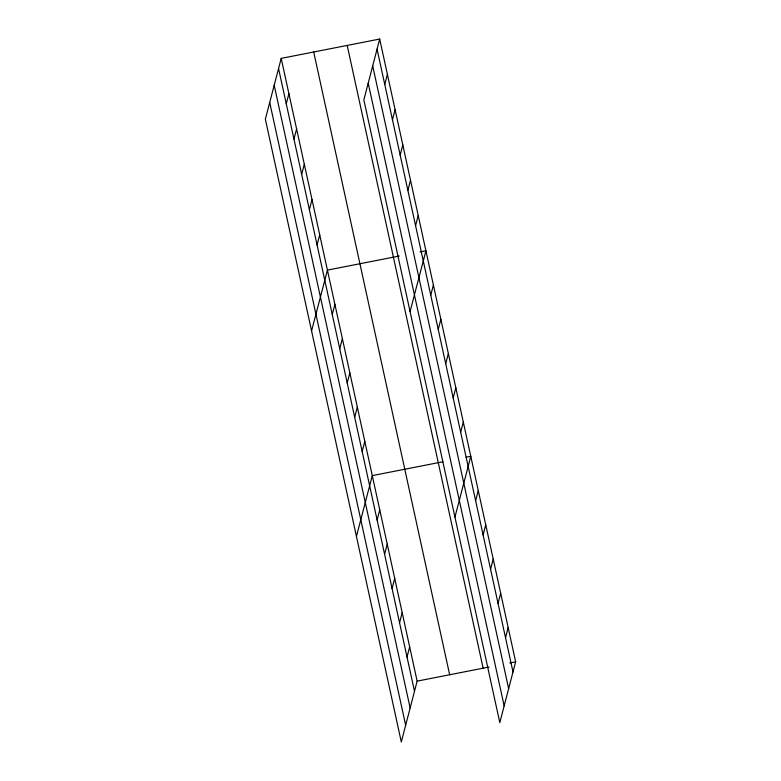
<?xml version="1.0" encoding="UTF-8"?>
<svg xmlns="http://www.w3.org/2000/svg" width="781" height="781" viewBox="0 0 781 781"><rect width="100%" height="100%" fill="white"/><g stroke="black" fill="none" stroke-linecap="round" stroke-linejoin="round"><path stroke-width="1.17" d="M281.199 58.37L265.355 119.19L401.307 741.95L417.142 681.13L281.199 58.37L379.693 39.05L515.645 661.81L499.801 722.63L363.858 99.87L379.693 39.05M286.256 103.805L288.902 93.661M293.959 139.096L296.604 128.943M301.671 174.378L304.307 164.235M309.374 209.669L312.01 199.526M317.076 244.961L319.712 234.817M311.58 330.929L327.424 270.109L399.218 256.022M384.76 84.485L387.405 74.341M332.257 314.499L334.893 304.356M392.462 119.776L395.108 109.633M339.735 348.756L342.371 338.612M400.165 155.068L402.811 144.924M347.213 383.002L349.849 372.859M407.867 190.359L410.513 180.206M354.681 417.259L357.327 407.116M415.57 225.641L418.216 215.497M362.159 451.506L364.805 441.363M410.074 311.609L425.918 250.789L420.119 251.931M356.439 536.44L372.283 475.619L442.925 461.766M430.751 295.189L433.396 285.045M377.116 520.009L379.761 509.866M438.229 329.436L440.875 319.292M384.594 554.266L387.239 544.123M445.707 363.692L448.353 353.549M392.072 588.523L394.717 578.37M453.185 397.939L455.831 387.796M399.55 622.769L402.195 612.626M460.663 432.196L463.309 422.052M407.028 657.026L409.664 646.873M454.942 517.12L470.787 456.299L466.14 457.207M475.619 500.699L478.255 490.556M483.097 534.946L485.733 524.803M490.575 569.203L493.211 559.059M498.044 603.449L500.689 593.306M505.522 637.706L508.167 627.563M417.142 681.13L488.945 667.052M509.837 662.952L515.645 661.81M377.057 49.193L513 671.953M372.703 65.916L508.646 688.676M368.212 83.147L504.155 705.907M347.194 45.425L483.136 668.185M313.698 51.995L449.651 674.755M278.553 68.513L414.506 691.273M274.199 85.236L410.142 707.996M269.709 102.467L405.661 725.227"/></g></svg>
